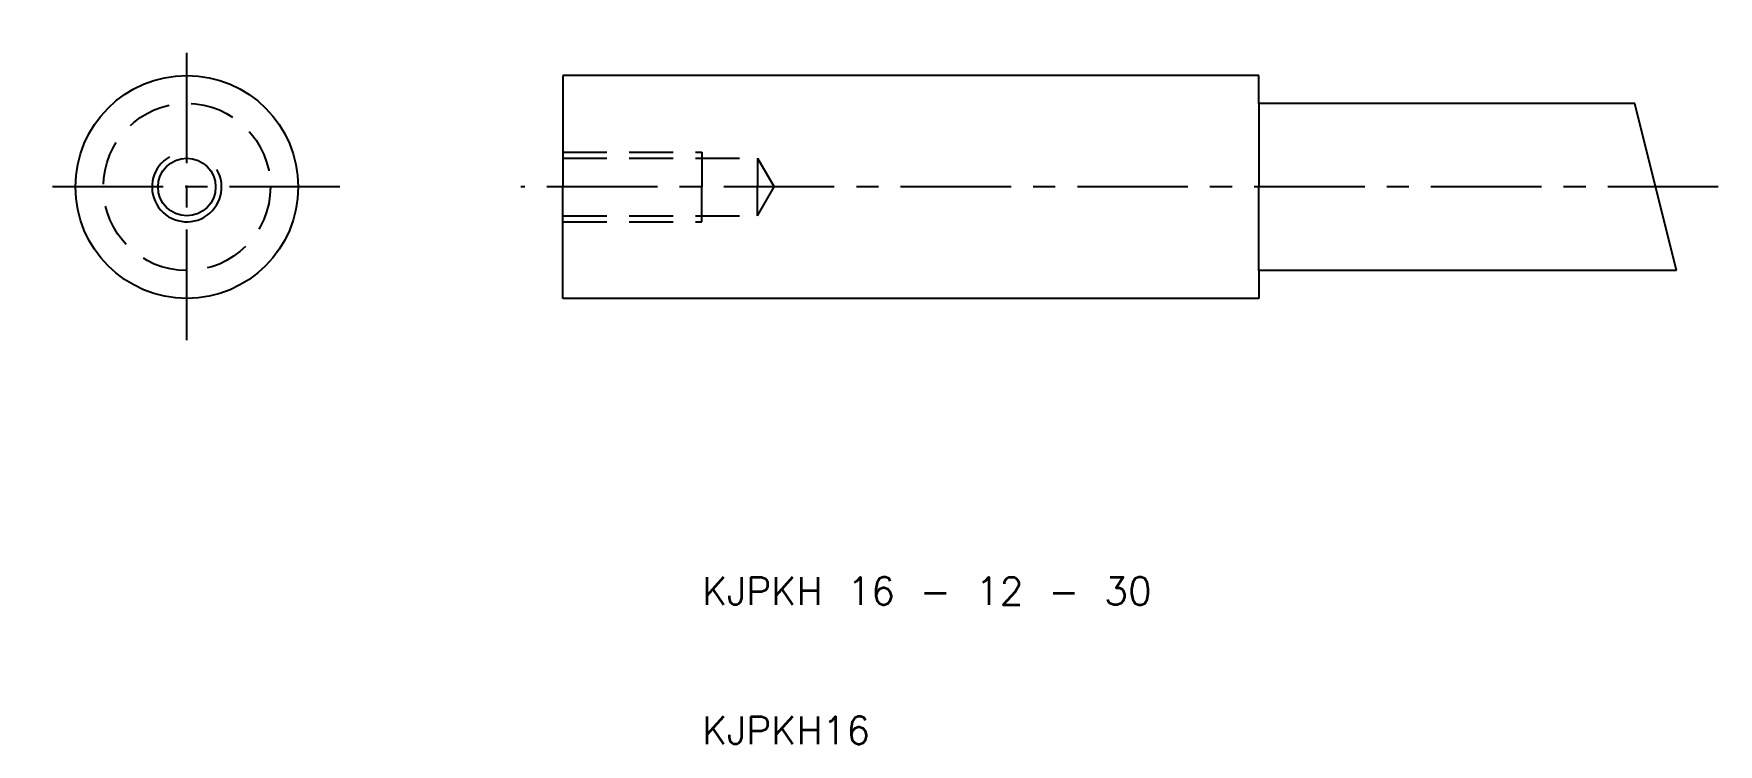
# Model space of a CAD drawing. Extents: x -38 to 83, y 10 to 61.
import ezdxf

# ---------------------------------------------------------------- set-up
doc = ezdxf.new("R2010")
doc.units = 0
doc.header["$LTSCALE"] = 0.25
doc.linetypes.add('CENTER', pattern=[50.8, 31.75, -6.35, 6.35, -6.35])
doc.linetypes.add('DASHED', pattern=[19.05, 12.7, -6.35])
doc.layers.get('0').update_dxf_attribs({"linetype": 'CONTINUOUS'})
doc.layers.add('CENTER', color=1, linetype='CENTER')
doc.styles.get("Standard").update_dxf_attribs({"font": 'txt.shx', "bigfont": 'extfont.shx'})

msp = doc.modelspace()

# ---------------------------------------------------------------- linework, layer by layer
for p, q in [((50, 58), (0, 58)), ((0, 58), (0, 50)), ((50, 56), (50, 58)), ((50, 56), (50, 50)), ((77, 56), (50, 56)), ((80, 44), (77, 56)), ((0, 42), (0, 50)), ((50, 44), (50, 50)), ((80, 44), (50, 44)), ((50, 44), (50, 42)), ((50, 42), (0, 42))]:
    msp.add_line(p, q)
at = {"color": 3, "linetype": 'DASHED'}
for p, q in [((0, 52.5), (10, 52.5)), ((0, 52.067), (14, 52.067)), ((10, 52.5), (10, 50)), ((14, 52.067), (14, 50)), ((14, 52.067), (15.193, 50)), ((10, 47.5), (10, 50)), ((14, 47.933), (14, 50)), ((14, 47.933), (15.193, 50)), ((0, 47.933), (14, 47.933)), ((0, 47.5), (10, 47.5))]:
    msp.add_line(p, q, dxfattribs=at)
for radius in [8, 2.067]:
    msp.add_circle((-27, 50), radius)
msp.add_circle((-27, 50), 6, dxfattribs=at)
at = {"color": 3}
msp.add_arc((-27, 50), 2.5, 120, 30, dxfattribs=at)
at = {"layer": 'CENTER', "color": 1, "linetype": 'CENTER'}
for p, q in [((-27, 39), (-27, 61)), ((-16, 50), (-38, 50)), ((83, 50), (-3, 50))]:
    msp.add_line(p, q, dxfattribs=at)

# ---------------------------------------------------------------- texts
for s, p in [('KJPKH 16 - 12 - 30', (10, 20)), ('KJPKH16', (10, 10))]:
    msp.add_text(s, height=2).set_placement(p)

doc.saveas('drawing.dxf')
